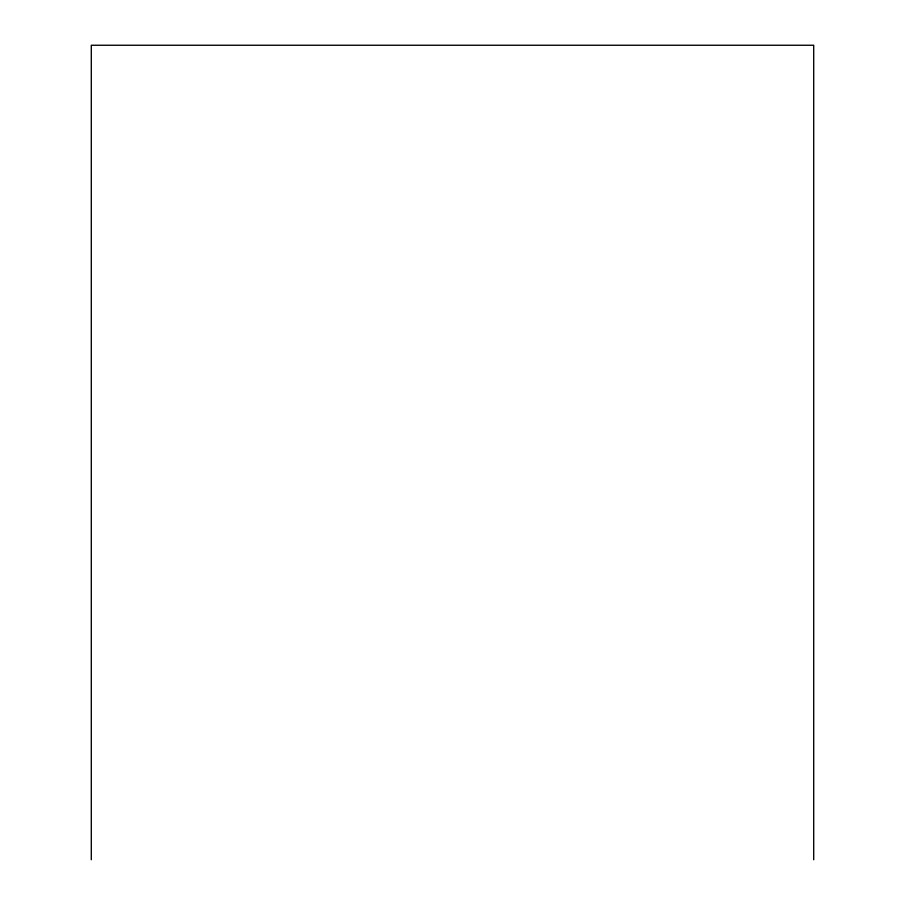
<?xml version="1.0" encoding="UTF-8"?>
<svg xmlns="http://www.w3.org/2000/svg" width="905" height="905" viewBox="0 0 905 905"><rect width="100%" height="100%" fill="white"/><g stroke="black" fill="none" stroke-linecap="round" stroke-linejoin="round"><path stroke-width="1.36" d="M813.708 859.75L813.708 45.25L91.292 45.25L91.292 859.75"/></g></svg>
